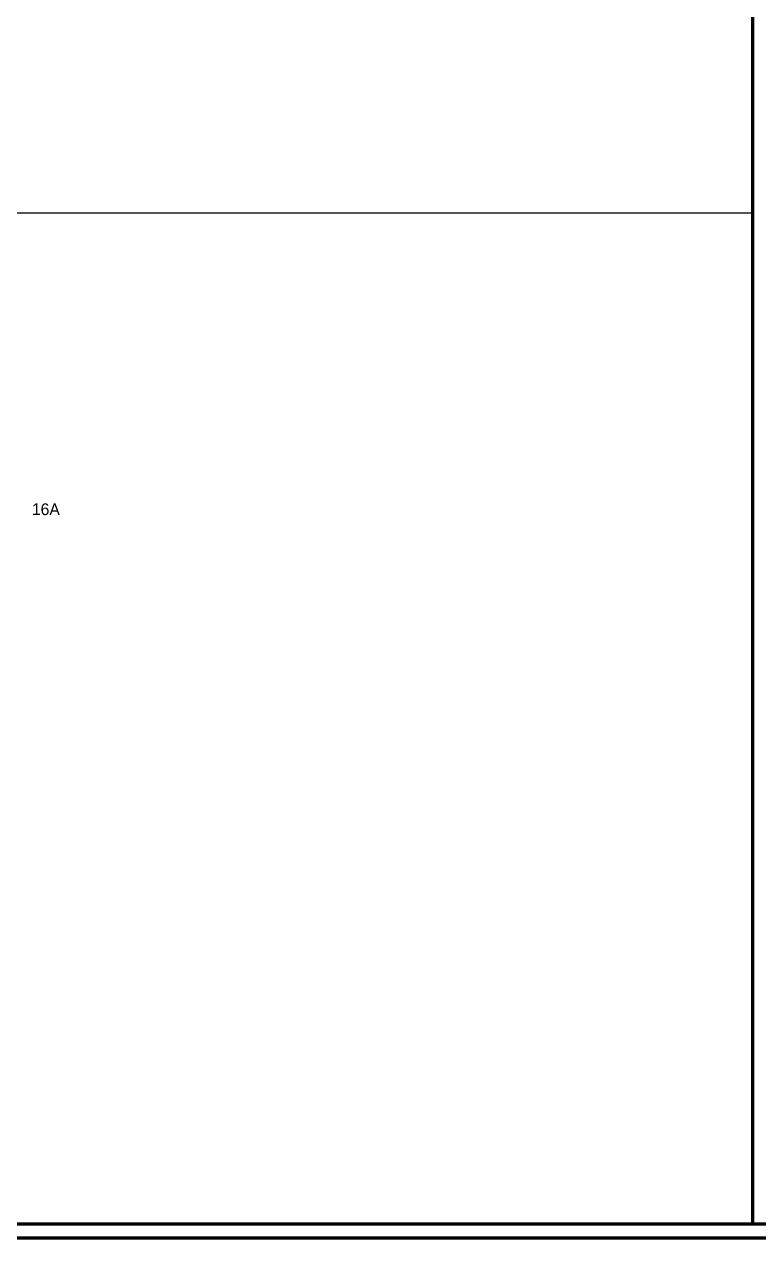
# Model space of a CAD drawing. Header units: millimetres. Extents: x -294 to -67, y -339 to 1001.
# Drawn here: x -235.71 to -214.53, y 49.62 to 84.62 of the extents above; entities that cross this region are included whole.
import ezdxf

# ---------------------------------------------------------------- set-up
doc = ezdxf.new("R2010")
doc.units = ezdxf.units.MM
doc.header["$LTSCALE"] = 500
doc.header["$MEASUREMENT"] = 0
doc.linetypes.add('CONTINUA', pattern=[0])
doc.layers.add('E-T25', color=3, linetype='Continuous')
doc.layers.add('WIRRING', color=3, linetype='Continuous')
doc.layers.add('UG-BORDER', color=20, linetype='Continuous', lineweight=80)
doc.styles.add('STENCIL', font='stencil.shx')

msp = doc.modelspace()

# ---------------------------------------------------------------- linework, layer by layer
at = {"layer": 'UG-BORDER'}
for p, q in [((-214.699, 50.029), (-214.699, 115.92)), ((-293.712, 50.029), (-198.521, 50.029)), ((-294.116, 49.625), (-198.116, 49.625))]:
    msp.add_line(p, q, dxfattribs=at)
at = {"layer": 'WIRRING', "linetype": 'CONTINUA'}
msp.add_line((-214.699, 79.176), (-293.712, 79.176), dxfattribs=at)

# ---------------------------------------------------------------- texts
at = {"layer": 'E-T25', "style": 'STENCIL'}
msp.add_text('16A', height=0.3391, dxfattribs=at).set_placement((-235.494, 70.464, 9815.318))

doc.saveas('drawing.dxf')
